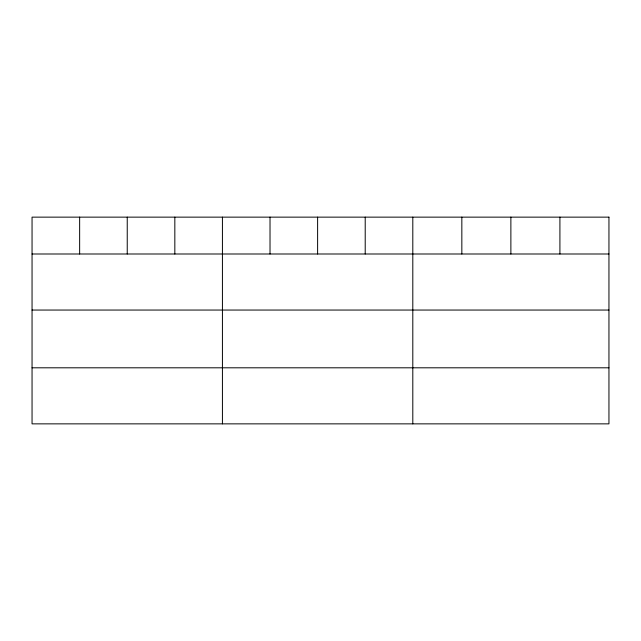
<?xml version="1.0" encoding="UTF-8"?>
<svg xmlns="http://www.w3.org/2000/svg" width="641" height="641" viewBox="0 0 641 641"><rect width="100%" height="100%" fill="white"/><g stroke="black" fill="none" stroke-linecap="round" stroke-linejoin="round"><path stroke-width="0.96" d="M32.05 253.996L608.95 253.996M32.05 310.052L608.95 310.052M32.05 367.806L608.95 367.806M559.913 217.139L559.913 253.996M510.877 217.139L510.877 253.996M461.841 217.139L461.841 253.996M412.804 217.139L412.804 423.861M365.21 217.139L365.21 253.996M317.615 217.139L317.615 253.996M270.021 217.139L270.021 253.996M222.427 217.139L222.427 423.861M174.833 217.139L174.833 253.996M127.239 217.139L127.239 253.996M79.644 217.139L79.644 253.996M608.95 217.139L32.05 217.139L32.05 423.861L608.95 423.861L608.95 217.139"/></g></svg>
